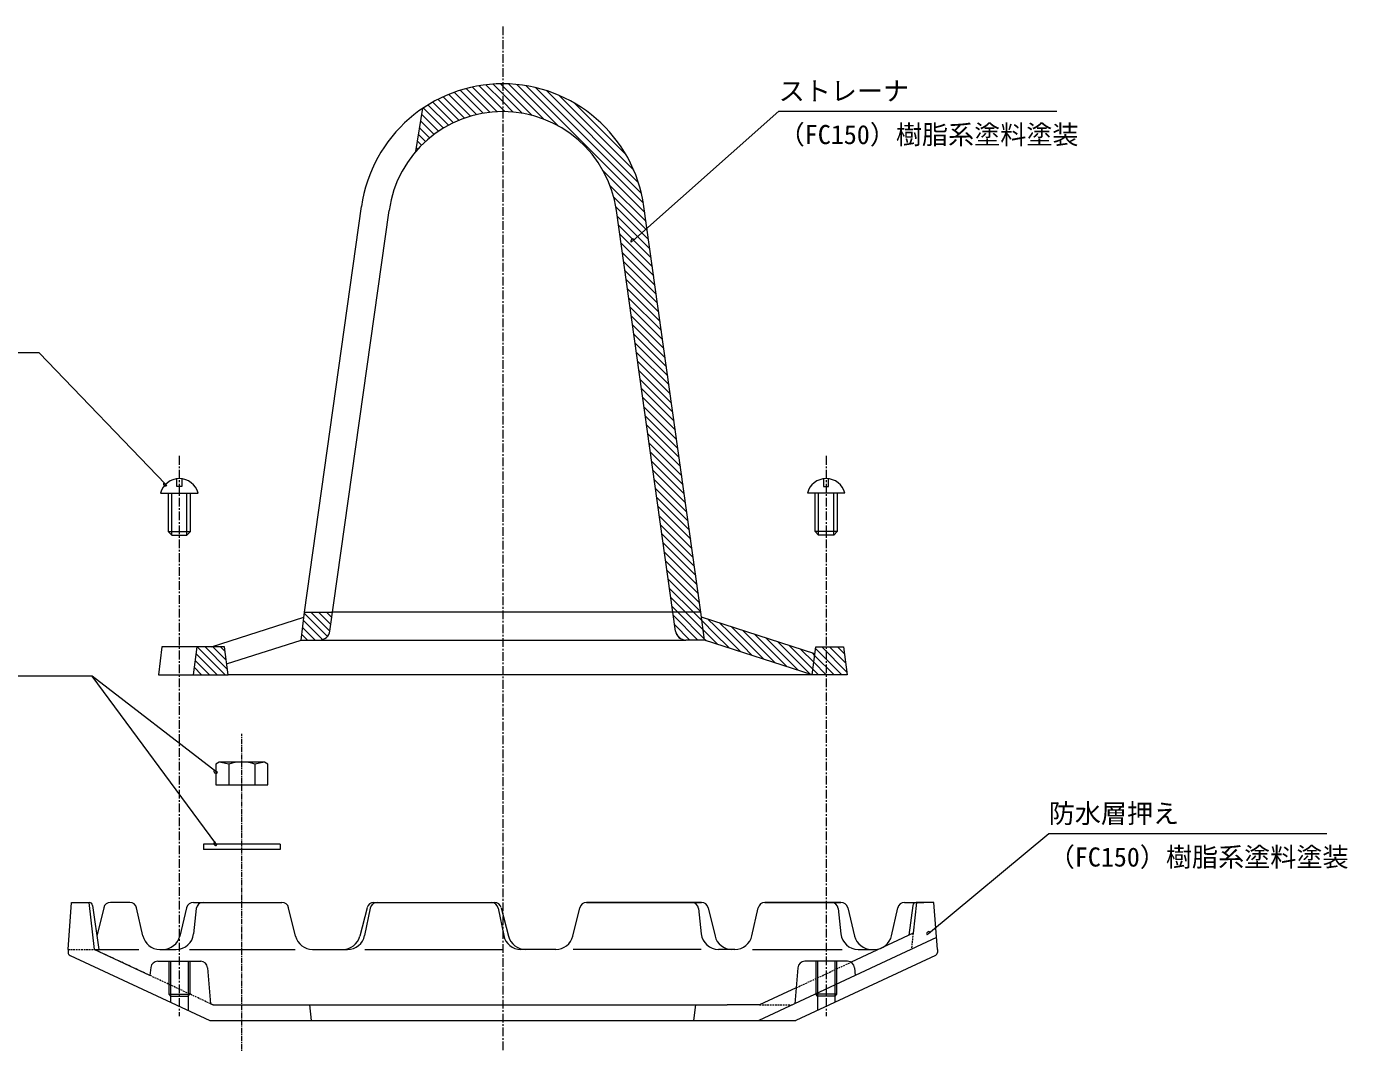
# Model space of a CAD drawing. Units: millimetres, scale not verified. Extents: x -690 to 690, y -478 to 477.
# Drawn here: x -417.6 to -37.7, y -175.7 to 116.6 of the extents above; entities that cross this region are included whole.
import ezdxf
from ezdxf.enums import TextEntityAlignment as Align

# ---------------------------------------------------------------- set-up
doc = ezdxf.new("R2010")
doc.units = ezdxf.units.MM
doc.header["$LTSCALE"] = 2
for name, pattern in [('USER1', [2, 1.25, -0.25, 0.25, -0.25]), ('USER2', [0.375, 0.25, -0.125]), ('USER4', [1.125, 0.75, -0.125, 0.125, -0.125])]:
    doc.linetypes.add(name, pattern=pattern)
for name, color, linetype, lineweight in [('0-0_0', 7, 'Continuous', 15), ('0-1_L-2', 7, 'Continuous', 18), ('0-2_L-1', 7, 'Continuous', 18), ('0-3_L-5', 2, 'USER1', 18), ('0-4_L-3', 7, 'Continuous', 18), ('0-5_L-6', 8, 'Continuous', 18), ('0-7_MOJI', 7, 'Continuous', 18)]:
    doc.layers.add(name, color=color, linetype=linetype, lineweight=lineweight)
doc.styles.add('ＭＳ ゴシック', font='')
doc.styles.get('ＭＳ ゴシック').set_extended_font_data('MS Gothic')

msp = doc.modelspace()

# ---------------------------------------------------------------- linework, layer by layer
at = {"layer": '0-0_0'}
for p, q in [((-243.696, 54.538), (-242.855, 55.286)), ((-377.257, -15.445), (-378.037, -14.634)), ((-362.724, -98.013), (-363.615, -97.326)), ((-362.835, -118.864), (-363.504, -117.959)), ((-158.636, -144.697), (-157.772, -143.977))]:
    msp.add_line(p, q, dxfattribs=at)
for centre, start, end in [((-243.276, 54.912), 41.67207, 221.67207), ((-377.647, -15.04), 133.88954, 313.88954), ((-363.17, -97.669), 142.37671, 322.37671), ((-363.17, -118.412), 126.44368, 306.44368), ((-158.204, -144.337), 39.80469, 219.80469)]:
    msp.add_arc(centre, 0.562, start, end, dxfattribs=at)
at = {"layer": '0-1_L-2'}
for p, q in [((-359.422, -95.6), (-362.17, -95.023)), ((-359.422, -95.6), (-359.422, -101.523)), ((-349.17, -95.023), (-351.917, -95.6)), ((-351.917, -95.6), (-351.917, -101.523))]:
    msp.add_line(p, q, dxfattribs=at)
msp.add_lwpolyline([(-362.17, -95.023), (-363.17, -95.6), (-363.17, -101.523), (-348.17, -101.523), (-348.17, -95.6), (-349.17, -95.023)], close=True, dxfattribs=at)
msp.add_arc((-355.67, -107.508), 12.485, 72.50768, 107.49232, dxfattribs=at)
at = {"layer": '0-2_L-1'}
for p, q in [((-305.67, 80.65), (-303.67, 93.051)), ((-337.67, -51.89), (-321.271, 64.815)), ((-223.67, -51.89), (-240.068, 64.815)), ((-330.352, -57.308), (-313.349, 63.701)), ((-230.987, -57.308), (-247.991, 63.701)), ((-338.67, -59.89), (-337.67, -51.89)), ((-337.67, -51.89), (-329.591, -51.89)), ((-231.748, -51.89), (-329.591, -51.89)), ((-223.67, -51.89), (-231.748, -51.89)), ((-222.67, -59.89), (-223.67, -51.89)), ((-364.413, -61.89), (-337.848, -53.321)), ((-190.912, -63.83), (-223.491, -53.321)), ((-360.057, -66.79), (-338.67, -59.89)), ((-338.67, -59.89), (-333.323, -59.89)), ((-333.323, -59.89), (-228.016, -59.89)), ((-222.67, -59.89), (-228.016, -59.89)), ((-191.67, -69.89), (-222.67, -59.89)), ((-378.67, -61.89), (-379.67, -69.89)), ((-368.67, -61.89), (-378.67, -61.89)), ((-368.67, -61.89), (-369.67, -69.89)), ((-360.67, -61.89), (-368.67, -61.89)), ((-359.67, -69.89), (-360.67, -61.89)), ((-379.67, -69.89), (-369.67, -69.89)), ((-369.67, -69.89), (-359.67, -69.89)), ((-191.67, -69.89), (-359.67, -69.89)), ((-399.67, -135.382), (-399.585, -135.382)), ((-398.595, -136.246), (-396.852, -148.882)), ((-387.899, -135.382), (-393.459, -135.382)), ((-369.626, -135.382), (-344.176, -135.382)), ((-317.729, -135.382), (-283.027, -135.382)), ((-256.58, -135.382), (-223.543, -135.382)), ((-223.543, -135.382), (-256.58, -135.382)), ((-205.271, -135.382), (-183.4, -135.382)), ((-183.4, -135.382), (-205.271, -135.382)), ((-165.128, -135.382), (-159.567, -135.382)), ((-162.744, -136.246), (-163.927, -144.821)), ((-161.754, -135.382), (-161.67, -135.382)), ((-161.67, -135.382), (-161.754, -135.382)), ((-395.403, -136.911), (-397.379, -145.061)), ((-384.172, -144.963), (-385.946, -136.95)), ((-371.57, -136.911), (-373.546, -145.061)), ((-368.799, -137.168), (-369.578, -144.417)), ((-340.228, -145.074), (-342.233, -136.905)), ((-319.667, -136.885), (-321.784, -145.126)), ((-318.773, -136.983), (-320.383, -144.881)), ((-281.983, -136.983), (-280.373, -144.881)), ((-281.089, -136.885), (-278.972, -145.126)), ((-260.528, -145.074), (-258.523, -136.905)), ((-224.371, -137.168), (-223.591, -144.417)), ((-221.599, -136.911), (-219.623, -145.061)), ((-208.997, -144.963), (-207.223, -136.95)), ((-184.228, -137.168), (-183.448, -144.417)), ((-181.456, -136.911), (-179.48, -145.061)), ((-168.854, -144.963), (-167.08, -136.95)), ((-162.652, -144.225), (-180.519, -152.573)), ((-155.92, -145.495), (-207.046, -169.382)), ((-405.67, -148.882), (-405.67, -149.745)), ((-405.092, -150.652), (-364.924, -169.382)), ((-398.17, -148.882), (-385.347, -148.882)), ((-382.151, -156.358), (-398.17, -148.882)), ((-379.29, -148.882), (-374.55, -148.882)), ((-370.703, -148.882), (-340.372, -148.882)), ((-335.372, -148.882), (-325.283, -148.882)), ((-320.283, -148.882), (-280.473, -148.882)), ((-265.384, -148.882), (-275.473, -148.882)), ((-223.62, -148.882), (-260.384, -148.882)), ((-213.879, -148.882), (-218.62, -148.882)), ((-208.879, -148.882), (-183.019, -148.882)), ((-156.247, -150.652), (-196.415, -169.382)), ((-178.476, -148.882), (-173.736, -148.882)), ((-174.621, -148.882), (-173.736, -148.882)), ((-155.67, -148.882), (-155.67, -149.745)), ((-381.868, -154.064), (-382.151, -156.358)), ((-379.883, -152.309), (-367.512, -152.309)), ((-376.67, -152.309), (-376.67, -161.809)), ((-376.17, -152.309), (-376.17, -164.138)), ((-371.17, -152.309), (-371.17, -166.47)), ((-370.67, -152.309), (-370.67, -161.809)), ((-365.519, -154.146), (-364.668, -164.535)), ((-195.82, -154.146), (-196.671, -164.535)), ((-181.512, -152.309), (-193.827, -152.309)), ((-190.67, -152.309), (-190.67, -161.809)), ((-190.17, -152.309), (-190.17, -166.47)), ((-185.17, -152.309), (-185.17, -164.138)), ((-184.67, -152.309), (-184.67, -161.809)), ((-179.519, -154.146), (-179.332, -156.434)), ((-376.67, -161.809), (-376.17, -162.309)), ((-376.67, -161.809), (-370.67, -161.809)), ((-376.17, -162.309), (-371.17, -162.309)), ((-371.17, -162.309), (-370.67, -161.809)), ((-196.295, -159.944), (-206.864, -164.882)), ((-190.17, -162.309), (-190.67, -161.809)), ((-184.67, -161.809), (-190.67, -161.809)), ((-185.17, -162.309), (-190.17, -162.309)), ((-184.67, -161.809), (-185.17, -162.309)), ((-364.668, -164.535), (-363.925, -164.882)), ((-335.67, -169.382), (-336.17, -164.882)), ((-225.67, -169.382), (-225.17, -164.882)), ((-206.864, -164.882), (-216.17, -164.882)), ((-364.924, -169.382), (-196.415, -169.382))]:
    msp.add_line(p, q, dxfattribs=at)
at = {"layer": '0-2_L-1', "linetype": 'USER2'}
for p, q in [((-162.652, -144.225), (-163.17, -148.882)), ((-405.67, -148.882), (-396.589, -148.882)), ((-363.925, -164.882), (-398.17, -148.882)), ((-196.295, -159.944), (-180.519, -152.573)), ((-206.864, -164.882), (-197.415, -164.882))]:
    msp.add_line(p, q, dxfattribs=at)
at = {"layer": '0-2_L-1'}
msp.add_lwpolyline([(-181.67, -69.89), (-191.67, -69.89), (-190.67, -61.89), (-182.67, -61.89)], close=True, dxfattribs=at)
for points in [[(-405.67, -148.882), (-404.67, -135.382), (-399.67, -135.382), (-398.17, -148.882)], [(-155.67, -148.882), (-156.67, -135.382), (-161.67, -135.382), (-162.652, -144.225)], [(-363.925, -164.882), (-280.67, -164.882), (-216.17, -164.882)]]:
    msp.add_lwpolyline(points, dxfattribs=at)
for centre, radius, start, end in [((-280.67, 59.11), 41, 7.99857, 172.00143), ((-280.67, 59.11), 33, 7.99857, 172.00143), ((-333.323, -56.89), 3, 270, 352.00143), ((-228.016, -56.89), 3, 187.99857, 270), ((-399.585, -136.382), 1, 7.85324, 90), ((-393.459, -137.382), 2, 90, 166.36908), ((-387.899, -137.382), 2, 12.48261, 90), ((-369.626, -137.382), 2, 90, 166.36908), ((-366.81, -137.382), 2, 90, 173.85999), ((-344.176, -137.382), 2, 13.79361, 90), ((-317.729, -137.382), 2, 90, 165.59281), ((-316.814, -137.382), 2, 90, 168.47805), ((-283.942, -137.382), 2, 11.52195, 90), ((-283.027, -137.382), 2, 14.40719, 90), ((-256.58, -137.382), 2, 90, 166.20639), ((-226.359, -137.382), 2, 6.14001, 90), ((-223.543, -137.382), 2, 13.63092, 90), ((-205.271, -137.382), 2, 90, 167.51739), ((-186.216, -137.382), 2, 6.14001, 90), ((-183.4, -137.382), 2, 13.63092, 90), ((-165.128, -137.382), 2, 90, 167.51739), ((-161.754, -136.382), 1, 90, 172.14676), ((-379.29, -143.882), 5, 192.48261, 270), ((-378.405, -143.882), 5, 270, 346.36908), ((-374.55, -143.882), 5, 270, 353.85999), ((-335.372, -143.882), 5, 193.79361, 270), ((-326.627, -143.882), 5, 270, 345.59281), ((-325.283, -143.882), 5, 270, 348.47805), ((-275.473, -143.882), 5, 191.52195, 270), ((-274.13, -143.882), 5, 194.40719, 270), ((-265.384, -143.882), 5, 270, 346.20639), ((-218.62, -143.882), 5, 186.14001, 270), ((-214.764, -143.882), 5, 193.63092, 270), ((-213.879, -143.882), 5, 270, 347.51739), ((-178.476, -143.882), 5, 186.14001, 270), ((-174.621, -143.882), 5, 193.63092, 270), ((-173.736, -143.882), 5, 270, 347.51739), ((-404.67, -149.745), 1, 180, 245), ((-156.67, -149.745), 1, 295, 0), ((-379.883, -154.309), 2, 90, 172.95915), ((-367.512, -154.309), 2, 4.6824, 90), ((-193.827, -154.309), 2, 90, 175.3176), ((-181.512, -154.309), 2, 4.6824, 90)]:
    msp.add_arc(centre, radius, start, end, dxfattribs=at)
at = {"layer": '0-3_L-5'}
for p, q in [((-280.67, 116.611), (-280.67, -351.843)), ((-373.67, -6.957), (-373.67, -168.064)), ((-187.67, -6.957), (-187.67, -168.064))]:
    msp.add_line(p, q, dxfattribs=at)
at = {"layer": '0-4_L-3'}
for p, q in [((-379.07, -17.66), (-368.27, -17.66)), ((-182.27, -17.66), (-193.07, -17.66)), ((-376.845, -28.705), (-370.495, -28.705)), ((-184.495, -28.705), (-190.845, -28.705)), ((-344.67, -118.595), (-366.67, -118.595)), ((-366.67, -118.595), (-366.67, -120.195)), ((-344.67, -120.195), (-366.67, -120.195)), ((-344.67, -118.595), (-344.67, -120.195))]:
    msp.add_line(p, q, dxfattribs=at)
at = {"layer": '0-4_L-3', "color": 4}
for p, q in [((-375.845, -29.705), (-375.845, -17.66)), ((-371.495, -29.705), (-371.495, -17.66)), ((-189.845, -29.705), (-189.845, -17.66)), ((-185.495, -29.705), (-185.495, -17.66))]:
    msp.add_line(p, q, dxfattribs=at)
at = {"layer": '0-4_L-3', "color": 2, "linetype": 'USER4'}
msp.add_line((-355.67, -287.801), (-355.67, -86.87), dxfattribs=at)
at = {"layer": '0-4_L-3'}
for points in [[(-372.95, -13.507), (-372.95, -15.76), (-374.39, -15.76), (-374.39, -13.507)], [(-188.39, -13.507), (-188.39, -15.76), (-186.95, -15.76), (-186.95, -13.507)], [(-376.845, -17.66), (-376.845, -28.705), (-375.845, -29.705), (-371.495, -29.705), (-370.495, -28.705), (-370.495, -17.66)], [(-184.495, -17.66), (-184.495, -28.705), (-185.495, -29.705), (-189.845, -29.705), (-190.845, -28.705), (-190.845, -17.66)]]:
    msp.add_lwpolyline(points, dxfattribs=at)
for centre, start, end in [((-373.67, -19.032), 90, 165.74997), ((-373.67, -19.032), 14.25003, 90), ((-187.67, -19.032), 90, 165.74997), ((-187.67, -19.032), 14.25003, 90)]:
    msp.add_arc(centre, 5.571, start, end, dxfattribs=at)
at = {"layer": '0-5_L-6'}
for p, q in [((-289.362, 99.178), (-282.255, 92.071)), ((-287.479, 99.54), (-280.67, 92.731)), ((-285.516, 99.822), (-280.67, 94.976)), ((-283.463, 100.014), (-280.67, 97.221)), ((-281.308, 100.105), (-280.67, 99.466)), ((-280.67, 99.466), (-272.211, 91.007)), ((-279.036, 100.077), (-268.897, 89.938)), ((-276.623, 99.909), (-264.704, 87.99)), ((-274.038, 99.57), (-240.209, 65.741)), ((-271.232, 99.009), (-240.771, 68.547)), ((-299.291, 95.637), (-293.265, 89.611)), ((-297.778, 96.369), (-291.641, 90.232)), ((-296.213, 97.049), (-289.944, 90.78)), ((-294.592, 97.673), (-288.166, 91.247)), ((-292.913, 98.239), (-286.3, 91.626)), ((-291.171, 98.742), (-284.334, 91.905)), ((-280.67, 97.221), (-275.082, 91.633)), ((-268.12, 98.142), (-241.637, 71.659)), ((-264.534, 96.801), (-242.978, 75.245)), ((-303.95, 91.315), (-299.111, 86.476)), ((-303.533, 93.143), (-297.741, 87.351)), ((-302.166, 94.022), (-296.311, 88.167)), ((-300.753, 94.854), (-294.821, 88.921)), ((-280.67, 94.976), (-277.666, 91.973)), ((-280.67, 92.731), (-280.042, 92.104)), ((-260.015, 94.527), (-245.252, 79.764)), ((-304.573, 87.448), (-301.681, 84.556)), ((-304.261, 89.382), (-300.424, 85.544)), ((-305.197, 83.582), (-304.031, 82.417)), ((-304.885, 85.515), (-302.883, 83.514)), ((-305.509, 81.649), (-305.126, 81.266)), ((-251.789, 75.075), (-239.83, 63.116)), ((-249.841, 70.882), (-239.463, 60.504)), ((-248.772, 67.568), (-239.096, 57.892)), ((-248.146, 64.697), (-238.729, 55.28)), ((-247.761, 62.067), (-238.362, 52.668)), ((-247.394, 59.455), (-237.995, 50.056)), ((-247.027, 56.843), (-237.628, 47.444)), ((-246.66, 54.231), (-237.261, 44.832)), ((-246.293, 51.619), (-236.893, 42.219)), ((-245.926, 49.007), (-236.526, 39.607)), ((-245.559, 46.395), (-236.159, 36.995)), ((-245.192, 43.782), (-235.792, 34.383)), ((-244.825, 41.17), (-235.425, 31.771)), ((-244.458, 38.558), (-235.058, 29.159)), ((-244.091, 35.946), (-234.691, 26.547)), ((-243.724, 33.334), (-234.324, 23.935)), ((-243.356, 30.722), (-233.957, 21.323)), ((-242.989, 28.11), (-233.59, 18.71)), ((-242.622, 25.498), (-233.223, 16.098)), ((-242.255, 22.886), (-232.856, 13.486)), ((-241.888, 20.274), (-232.489, 10.874)), ((-241.521, 17.661), (-232.122, 8.262)), ((-241.154, 15.049), (-231.755, 5.65)), ((-240.787, 12.437), (-231.388, 3.038)), ((-240.42, 9.825), (-231.021, 0.426)), ((-240.053, 7.213), (-230.654, -2.186)), ((-239.686, 4.601), (-230.287, -4.798)), ((-239.319, 1.989), (-229.92, -7.411)), ((-238.952, -0.623), (-229.553, -10.023)), ((-238.585, -3.235), (-229.186, -12.635)), ((-238.218, -5.848), (-228.819, -15.247)), ((-237.851, -8.46), (-228.452, -17.859)), ((-237.484, -11.072), (-228.084, -20.471)), ((-237.117, -13.684), (-227.717, -23.083)), ((-236.75, -16.296), (-227.35, -25.695)), ((-236.383, -18.908), (-226.983, -28.307)), ((-236.016, -21.52), (-226.616, -30.92)), ((-235.649, -24.132), (-226.249, -33.532)), ((-235.282, -26.744), (-225.882, -36.144)), ((-234.915, -29.356), (-225.515, -38.756)), ((-234.548, -31.969), (-225.148, -41.368)), ((-234.18, -34.581), (-224.781, -43.98)), ((-233.813, -37.193), (-224.414, -46.592)), ((-233.446, -39.805), (-224.047, -49.204)), ((-233.079, -42.417), (-223.68, -51.816)), ((-232.712, -45.029), (-225.851, -51.89)), ((-232.345, -47.641), (-228.096, -51.89)), ((-337.718, -52.277), (-331.095, -58.899)), ((-335.859, -51.89), (-330.364, -57.385)), ((-333.614, -51.89), (-330.087, -55.418)), ((-331.369, -51.89), (-329.81, -53.449)), ((-231.978, -50.253), (-230.341, -51.89)), ((-231.611, -52.865), (-224.586, -59.89)), ((-230.341, -51.89), (-222.717, -59.515)), ((-225.851, -51.89), (-223.358, -54.383)), ((-338.217, -56.268), (-334.594, -59.89)), ((-337.967, -54.272), (-332.472, -59.767)), ((-231.244, -55.478), (-226.831, -59.89)), ((-223.358, -54.383), (-219.67, -58.072)), ((-214.921, -56.086), (-211.67, -59.337)), ((-338.466, -58.264), (-336.839, -59.89)), ((-230.662, -58.305), (-229.431, -59.536)), ((-222.717, -59.515), (-222.185, -60.047)), ((-219.67, -58.072), (-215.67, -62.072)), ((-219.67, -60.317), (-218.871, -61.116)), ((-215.67, -59.827), (-212.242, -63.254)), ((-211.67, -59.337), (-205.614, -65.392)), ((-211.606, -57.155), (-202.3, -66.461)), ((-208.292, -58.224), (-198.986, -67.53)), ((-204.978, -59.293), (-195.672, -68.599)), ((-201.664, -60.362), (-192.357, -69.669)), ((-368.902, -63.749), (-362.76, -69.89)), ((-368.515, -61.89), (-360.515, -69.89)), ((-366.27, -61.89), (-359.869, -68.291)), ((-364.025, -61.89), (-360.19, -65.725)), ((-361.78, -61.89), (-360.511, -63.16)), ((-215.67, -62.072), (-215.556, -62.185)), ((-211.67, -61.582), (-208.928, -64.323)), ((-198.35, -61.431), (-191.472, -68.309)), ((-195.036, -62.5), (-191.222, -66.313)), ((-191.722, -63.569), (-190.973, -64.318)), ((-190.973, -64.318), (-185.4, -69.89)), ((-190.724, -62.322), (-183.155, -69.89)), ((-188.91, -61.89), (-181.778, -69.023)), ((-186.665, -61.89), (-182.099, -66.457)), ((-184.42, -61.89), (-182.42, -63.891)), ((-369.401, -67.74), (-367.251, -69.89)), ((-369.151, -65.745), (-365.005, -69.89)), ((-191.472, -68.309), (-189.89, -69.89)), ((-191.222, -66.313), (-187.645, -69.89)), ((-369.65, -69.736), (-369.496, -69.89))]:
    msp.add_line(p, q, dxfattribs=at)
for points in [[(-228.096, -51.89), (-223.037, -56.949), (-219.67, -60.317)], [(-221.549, -53.948), (-219.67, -55.827), (-215.67, -59.827)], [(-218.235, -55.017), (-215.67, -57.582), (-211.67, -61.582)]]:
    msp.add_lwpolyline(points, dxfattribs=at)
at = {"layer": '0-7_MOJI'}
for p, q in [((-243.276, 54.912), (-201.313, 92.263)), ((-201.313, 92.263), (-121.313, 92.263)), ((-413.965, 22.715), (-493.965, 22.715)), ((-377.647, -15.04), (-413.965, 22.715)), ((-398.72, -70.268), (-478.72, -70.268)), ((-363.17, -97.669), (-398.72, -70.268)), ((-363.17, -118.412), (-398.72, -70.268)), ((-158.204, -144.337), (-123.666, -115.556)), ((-123.666, -115.556), (-43.666, -115.556))]:
    msp.add_line(p, q, dxfattribs=at)

# ---------------------------------------------------------------- texts
at = {"layer": '0-7_MOJI', "style": 'ＭＳ ゴシック'}
for s, p in [('ストレーナ', (-201.313, 93.633)), ('（FC150）樹脂系塗料塗装 ', (-201.313, 81.106)), ('防水層押え ', (-123.666, -114.185)), ('（FC150）樹脂系塗料塗装 ', (-123.666, -126.712))]:
    msp.add_text(s, height=5.499, dxfattribs=at).set_placement(p, align=Align.BOTTOM_LEFT)

doc.saveas('drawing.dxf')
